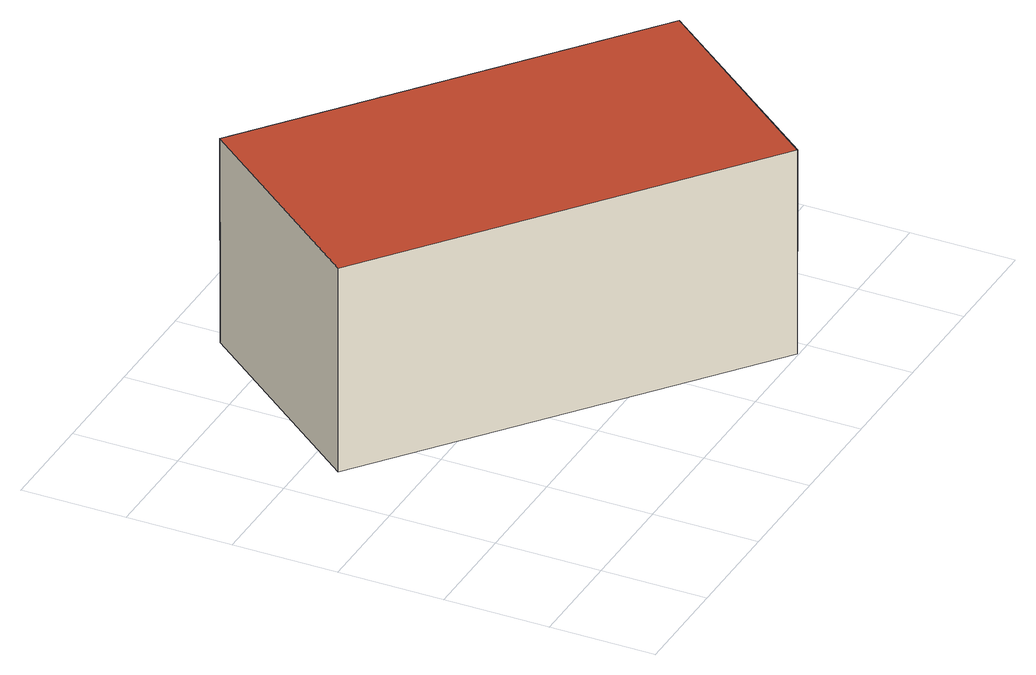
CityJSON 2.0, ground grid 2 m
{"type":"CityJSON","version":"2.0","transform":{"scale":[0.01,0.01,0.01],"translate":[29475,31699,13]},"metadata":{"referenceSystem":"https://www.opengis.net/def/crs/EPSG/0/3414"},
"CityObjects":{
"building1":{"type":"Building","attributes":{"name":"1919","yearOfConstruction":2015,"measuredHeight":4.09,"storeysAboveGround":1},"address":[{"country":"Singapore","locality":"ROCHOR","thoroughfareNumber":"110","thoroughfareName":"SOPHIA ROAD","postcode":"228175"}],"children":["building1-1"]},
"building1-1":{"type":"BuildingPart","attributes":{"roofType":"1000"},"parents":["building1"],"geometry":[{"type":"Solid","lod":"2","boundaries":[[[[0,1,2,3]],[[1,4,5,2]],[[0,6,4,1]],[[3,7,6,0]],[[2,5,7,3]],[[6,7,5,4]]]],"semantics":{"surfaces":[{"type":"RoofSurface"},{"type":"WallSurface"},{"type":"GroundSurface"}],"values":[[0,1,1,1,1,2]]}}]}
},
"vertices":[
[1054,365,432],[373,902,433],[87,539,433],[769,2,433],[372,901,24],[87,539,24],[1054,364,23],[768,2,24]
]}
